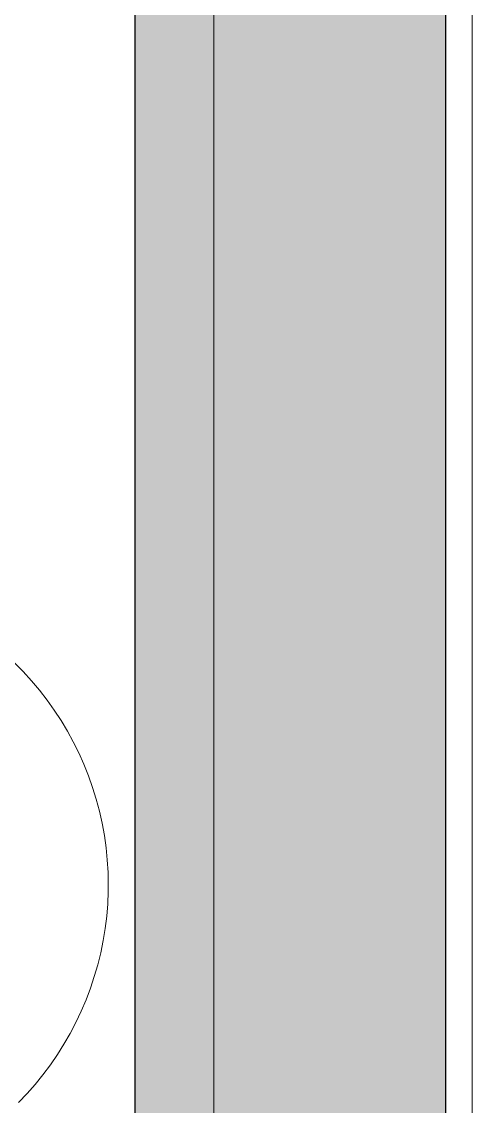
# Model space of a CAD drawing. Header units: millimetres. Extents: x 155927 to 326028, y -36033 to 97293.
# Drawn here: x 230592 to 231175, y 31073 to 32476 of the extents above; entities that cross this region are included whole.
import ezdxf

# ---------------------------------------------------------------- set-up
doc = ezdxf.new("R2010")
doc.units = ezdxf.units.MM
doc.header["$MEASUREMENT"] = 0
for name, color, linetype, lineweight in [('A-GLAZ-CURT', 7, 'CONTINUOUS', 9), ('A-WALL', 7, 'CONTINUOUS', 9), ('A-WALL-PATT', 7, 'CONTINUOUS', 9), ('I-FURN', 8, 'CONTINUOUS', 9), ('I-WALL', 7, 'CONTINUOUS', 9)]:
    doc.layers.add(name, color=color, linetype=linetype, lineweight=lineweight)

msp = doc.modelspace()

# ---------------------------------------------------------------- hatches: boundary and pattern name
at = {"layer": 'A-WALL-PATT'}
h = msp.add_hatch(color=256, dxfattribs=at)
h.paths.add_polyline_path([(231074.8, 8967.6), (231140.8, 8967.6), (231140.5, 13645.6), (230840.8, 13645.6), (230840.8, 9267.6), (231074.8, 9267.6), (231074.8, 9235.4)], flags=0)
h.paths.add_polyline_path([(230840.8, 14969.6), (231140.8, 14969.6), (231140.8, 16290.6), (230840.8, 16290.6), (230840.8, 15037.6)], flags=0)
h.paths.add_polyline_path([(231140.8, 25449.6), (231140.8, 26790.6), (230840.8, 26790.6), (230840.8, 25449.6), (230876.4, 25449.6)], flags=0)
h.paths.add_polyline_path([(231140.8, 28449.6), (231140.8, 34647.6), (230840.8, 34647.6), (230840.8, 28449.6), (230876.4, 28449.6)], flags=0)
h = msp.add_hatch(color=256, dxfattribs=at)
h.paths.add_polyline_path([(230840.8, 26006.6), (230840.8, 26790.6), (230738.8, 26790.6), (230738.8, 26006.6)], flags=0)
h.paths.add_polyline_path([(230738.8, 28449.6), (230840.8, 28449.6), (230840.8, 34245.6), (230738.8, 34245.6), (230738.8, 28873.6)], flags=0)

# ---------------------------------------------------------------- linework, layer by layer
at = {"layer": 'A-GLAZ-CURT', "lineweight": 20}
for p, q in [((231140.8, 33049.6), (231140.8, 30065.6)), ((231174.8, 30065.6), (231174.8, 33049.6))]:
    msp.add_line(p, q, dxfattribs=at)
at = {"layer": 'A-WALL', "lineweight": 30}
msp.add_line((231140.8, 28449.6), (231140.8, 34647.6), dxfattribs=at)
at = {"layer": 'A-WALL'}
msp.add_line((230840.8, 34245.6), (230840.8, 28449.6), dxfattribs=at)
at = {"layer": 'I-FURN'}
for p, q in [((230594.3, 31635.1), (230583.1, 31646.4)), ((230605.1, 31623.2), (230594.3, 31635.1)), ((230615.4, 31611), (230605.1, 31623.2)), ((230625.2, 31598.4), (230615.4, 31611)), ((230634.5, 31585.3), (230625.2, 31598.4)), ((230643.3, 31572), (230634.5, 31585.3)), ((230651.5, 31558.2), (230643.3, 31572)), ((230659.2, 31544.2), (230651.5, 31558.2)), ((230666.3, 31529.9), (230659.2, 31544.2)), ((230672.8, 31515.3), (230666.3, 31529.9)), ((230678.8, 31500.4), (230672.8, 31515.3)), ((230684.1, 31485.3), (230678.8, 31500.4)), ((230688.8, 31470), (230684.1, 31485.3)), ((230692.9, 31454.6), (230688.8, 31470)), ((230696.4, 31439), (230692.9, 31454.6)), ((230699.3, 31423.2), (230696.4, 31439)), ((230701.5, 31407.4), (230699.3, 31423.2)), ((230703.1, 31391.5), (230701.5, 31407.4)), ((230704.1, 31375.5), (230703.1, 31391.5)), ((230704.4, 31359.5), (230704.1, 31375.5)), ((230704.3, 31350.8), (230704.4, 31359.5)), ((230703.6, 31334.9), (230704.3, 31350.8)), ((230702.3, 31318.9), (230703.6, 31334.9)), ((230700.4, 31303), (230702.3, 31318.9)), ((230697.8, 31287.2), (230700.4, 31303)), ((230694.6, 31271.6), (230697.8, 31287.2)), ((230690.8, 31256), (230694.6, 31271.6)), ((230686.3, 31240.7), (230690.8, 31256)), ((230681.3, 31225.5), (230686.3, 31240.7)), ((230675.6, 31210.5), (230681.3, 31225.5)), ((230669.4, 31195.8), (230675.6, 31210.5)), ((230662.5, 31181.3), (230669.4, 31195.8)), ((230655.1, 31167.2), (230662.5, 31181.3)), ((230647.1, 31153.3), (230655.1, 31167.2)), ((230638.6, 31139.7), (230647.1, 31153.3)), ((230629.6, 31126.6), (230638.6, 31139.7)), ((230620, 31113.7), (230629.6, 31126.6)), ((230609.9, 31101.3), (230620, 31113.7)), ((230588.3, 31077.7), (230599.4, 31089.3)), ((230599.4, 31089.3), (230609.9, 31101.3))]:
    msp.add_line(p, q, dxfattribs=at)
at = {"layer": 'I-WALL', "lineweight": 30}
msp.add_line((230738.8, 34245.6), (230738.8, 28449.6), dxfattribs=at)
at = {"layer": 'I-WALL'}
msp.add_line((230840.8, 28449.6), (230840.8, 34245.6), dxfattribs=at)

doc.saveas('drawing.dxf')
